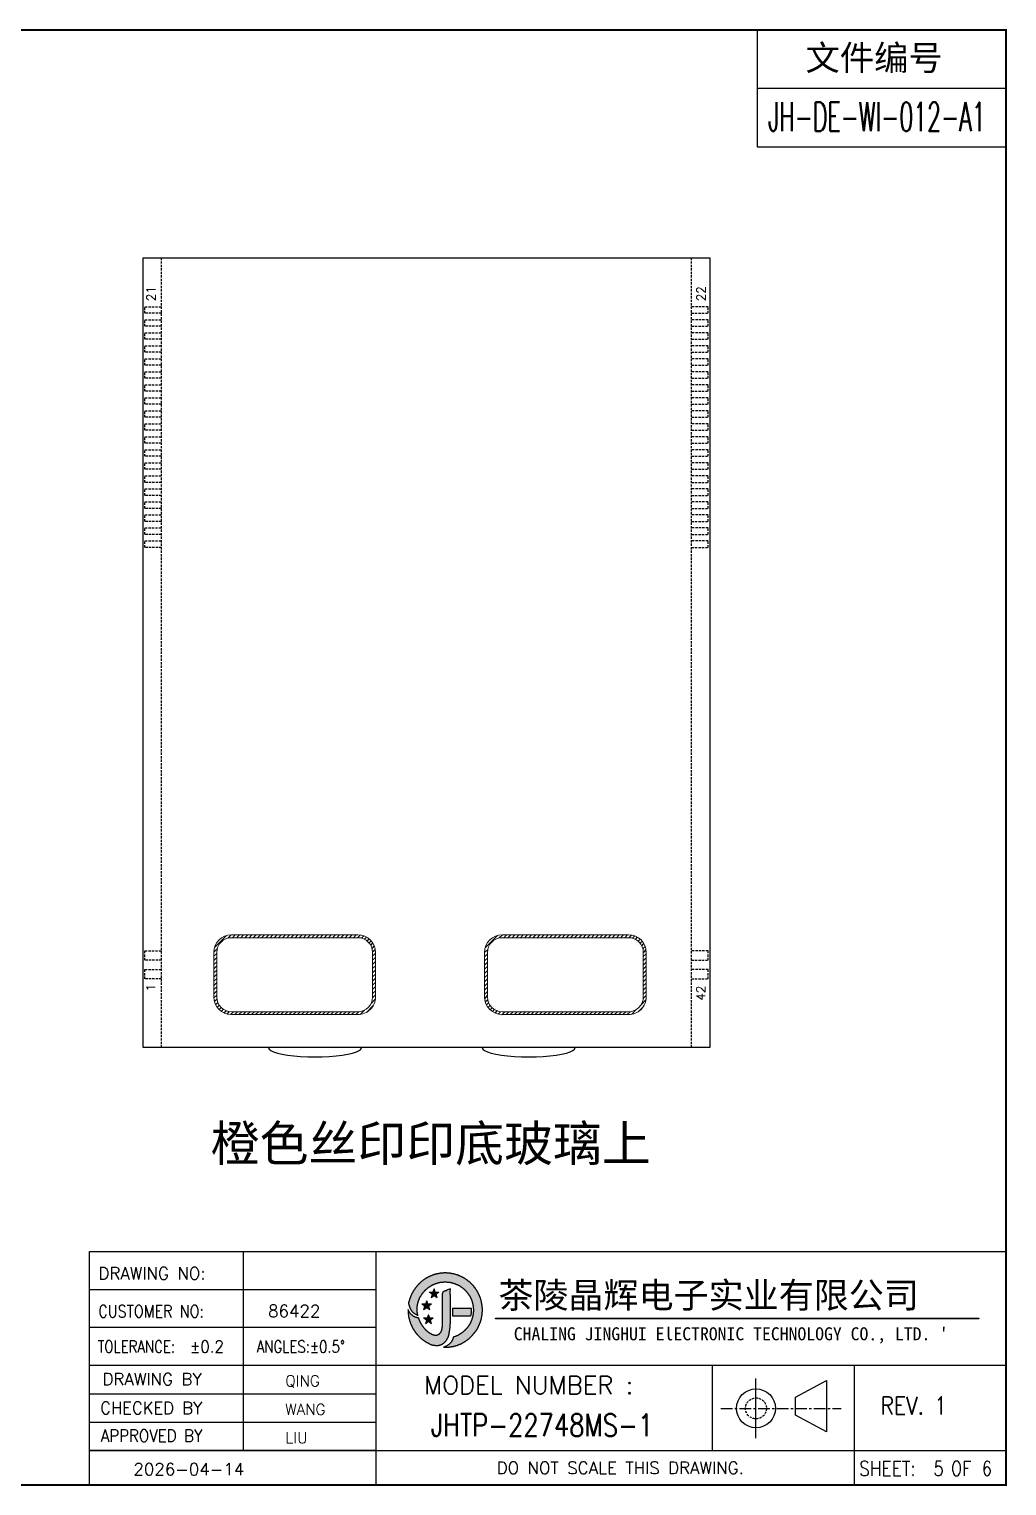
# Model space of a CAD drawing. Header units: millimetres. Extents: x 426 to 1899, y -1707 to -647.
# Drawn here: x 1539 to 1644.2, y -924.1 to -767.3 of the extents above; entities that cross this region are included whole.
import ezdxf
from ezdxf.enums import TextEntityAlignment as Align

# ---------------------------------------------------------------- set-up
doc = ezdxf.new("R2010")
doc.units = ezdxf.units.MM
doc.linetypes.add('CENTER', pattern=[2, 1.25, -0.25, 0.25, -0.25])
doc.linetypes.add('HIDDEN', pattern=[0.375, 0.25, -0.125])
for name, color, linetype in [('C', 1, 'Continuous'), ('SEG', 42, 'Continuous'), ('SPEC', 2, 'Continuous'), ('SY', 5, 'Continuous'), ('触摸键', 6, 'Continuous')]:
    doc.layers.add(name, color=color, linetype=linetype)
doc.styles.add('1', font='simhei_0.ttf', dxfattribs={"height": 3})
doc.styles.add('4534', font='simhei_0.ttf')
doc.styles.add('ROMANS', font='ROMANS.shx', dxfattribs={"bigfont": 'AllInOneBig.shx'})
doc.styles.add('样式 1', font='simhei_0.ttf')

# ---------------------------------------------------------------- blocks, each defined once
blk = doc.blocks.new('3')
h = blk.add_hatch(color=150)
h.set_gradient(color1=(59, 131, 247), color2=(30, 113, 246), rotation=15, tint=0.18, name='INVCYLINDER')
edge = h.paths.add_edge_path()
edge.add_spline(control_points=[(5.76, 2.63), (5.82, 2.67), (6.5, 3.36), (6.69, 3.77), (6.96, 4.3), (7.1, 4.88), (7.1, 5.47), (7.1, 5.57), (7.1, 5.68), (7.09, 5.79), (7.01, 6.7), (6.59, 7.55), (5.91, 8.18), (5.23, 8.81), (4.34, 9.16), (3.41, 9.16), (1.74, 9.16), (0.33, 8.04), (-0.13, 6.52), (-0.13, 6.52), (-0.23, 6.19), (-0.23, 6.19), (-0.21, 6.08), (-0.19, 5.79), (0.1, 5.36), (0.24, 5.16), (0.52, 5.04), (0.72, 4.95), (0.62, 5.17), (0.61, 5.49), (0.62, 5.63), (0.7, 7.11), (1.93, 8.27), (3.41, 8.27), (4.03, 8.27), (4.62, 8.07), (5.11, 7.7), (5.42, 7.46), (5.69, 7.14), (5.88, 6.8), (6.07, 6.44), (6.18, 6.03), (6.21, 5.62), (6.21, 5.57), (6.21, 5.52), (6.21, 5.47), (6.21, 5.28), (6.19, 5.1), (6.16, 4.91), (6.16, 4.91), (6.15, 4.91), (6.15, 4.91), (5.97, 4), (5.35, 3.24), (4.49, 2.88), (4.39, 2.85), (4.31, 2.81), (4.22, 2.79), (4.18, 2.61), (4.01, 2), (3.24, 1.78), (3.3, 1.78), (3.36, 1.78), (3.41, 1.78), (4.27, 1.78), (5.1, 2.08), (5.76, 2.63)], knot_values=[0, 0, 0, 0, 1, 1, 1, 2, 2, 2, 3, 3, 3, 4, 4, 4, 5, 5, 5, 6, 6, 6, 7, 7, 7, 8, 8, 8, 9, 9, 9, 10, 10, 10, 11, 11, 11, 12, 12, 12, 13, 13, 13, 14, 14, 14, 15, 15, 15, 16, 16, 16, 17, 17, 17, 18, 18, 18, 19, 19, 19, 20, 20, 20, 21, 21, 21, 22, 22, 22, 22], degree=3, periodic=0)
h = blk.add_hatch(color=150)
h.set_gradient(color1=(44, 122, 246), color2=(30, 113, 246), rotation=15, tint=0.18, name='INVCYLINDER')
edge = h.paths.add_edge_path()
edge.add_spline(control_points=[(3.65, 2.68), (3.65, 2.68), (3.65, 2.68), (3.65, 2.68), (3.65, 2.68), (3.66, 2.69), (3.66, 2.69), (3.7, 2.79), (3.73, 2.87), (3.75, 2.92), (3.75, 2.93), (3.76, 2.95), (3.76, 2.96), (3.76, 2.96), (3.76, 2.97), (3.76, 2.97), (3.8, 3.08), (3.82, 3.22), (3.85, 3.39), (3.85, 3.39), (3.85, 3.4), (3.85, 3.4), (3.88, 3.6), (3.9, 3.82), (3.91, 4.08), (3.91, 4.08), (3.91, 4.11), (3.91, 4.11), (3.93, 4.37), (3.94, 4.64), (3.94, 4.91), (3.94, 5.15), (3.94, 5.39), (3.94, 5.62), (3.94, 6), (3.93, 6.37), (3.92, 6.66), (3.92, 6.94), (3.91, 7.16), (3.91, 7.28), (3.91, 7.28), (3.92, 7.59), (3.92, 7.59), (3.92, 7.59), (3.64, 7.47), (3.64, 7.47), (3.6, 7.45), (3.56, 7.43), (3.53, 7.41), (3.5, 7.4), (3.45, 7.38), (3.44, 7.38), (3.32, 7.37), (3.11, 7.3), (3.11, 7), (3.11, 7), (3.11, 6.72), (3.11, 6.72), (3.11, 6.3), (3.11, 5.48), (3.11, 4.82), (3.11, 4.36), (3.11, 4.04), (3.1, 3.9), (3.1, 3.86), (3.1, 3.84), (3.1, 3.83), (3.07, 3.58), (3.02, 3.32), (2.85, 3.13), (2.74, 3.01), (2.61, 2.96), (2.46, 2.96), (2.32, 2.96), (2.17, 3.01), (2.01, 3.1), (1.5, 3.4), (1.12, 3.84), (0.85, 4.47), (0.82, 4.55), (0.79, 4.62), (0.76, 4.7), (0.25, 4.7), (-0.1, 5.2), (-0.1, 5.2), (-0.19, 5.32), (-0.24, 5.44), (-0.28, 5.54), (-0.28, 5.52), (-0.28, 5.49), (-0.28, 5.47), (-0.28, 3.93), (0.69, 2.54), (2.13, 2.01), (2.13, 2.01), (2.46, 1.95), (2.7, 1.97), (3.23, 2.02), (3.51, 2.4), (3.65, 2.68)], knot_values=[0, 0, 0, 0, 1, 1, 1, 2, 2, 2, 3, 3, 3, 4, 4, 4, 5, 5, 5, 6, 6, 6, 7, 7, 7, 8, 8, 8, 9, 9, 9, 10, 10, 10, 11, 11, 11, 12, 12, 12, 13, 13, 13, 14, 14, 14, 15, 15, 15, 16, 16, 16, 17, 17, 17, 18, 18, 18, 19, 19, 19, 20, 20, 20, 21, 21, 21, 22, 22, 22, 23, 23, 23, 24, 24, 24, 25, 25, 25, 26, 26, 26, 27, 27, 27, 28, 28, 28, 29, 29, 29, 30, 30, 30, 31, 31, 31, 32, 32, 32, 33, 33, 33, 33], degree=3, periodic=0)
h = blk.add_hatch(color=150)
h.set_gradient(color1=(40, 119, 246), color2=(10, 96, 235), centered=1, tint=0.79, name='SPHERICAL')
edge = h.paths.add_edge_path()
edge.add_spline(control_points=[(6.02, 5.62), (6.02, 5.62), (4.13, 5.62), (4.13, 5.62), (4.13, 5.39), (4.13, 5.15), (4.13, 4.91), (4.13, 4.91), (5.97, 4.91), (5.97, 4.91), (6, 5.1), (6.02, 5.28), (6.02, 5.47), (6.02, 5.52), (6.02, 5.57), (6.02, 5.62)], knot_values=[0, 0, 0, 0, 1, 1, 1, 2, 2, 2, 3, 3, 3, 4, 4, 4, 5, 5, 5, 5], degree=3, periodic=0)
h = blk.add_hatch(color=150)
h.set_gradient(color1=(59, 131, 247), color2=(30, 113, 246), rotation=15, tint=0.18, name='INVCYLINDER')
h.paths.add_polyline_path([(8.41, 4.61), (8.41, 4.68), (56.42, 4.68), (56.42, 4.61)])
at = {"layer": 'SEG', "true_color": 0xe50011}
h = blk.add_hatch(color=12, dxfattribs=at)
h.dxf.hatch_style = 2
h.paths.add_polyline_path([(2.3, 7.61), (2.43, 7.27), (2.79, 7.26), (2.5, 7.04), (2.6, 6.69), (2.3, 6.89), (2, 6.69), (2.1, 7.04), (1.82, 7.26), (2.18, 7.27)])
h = blk.add_hatch(color=12, dxfattribs=at)
h.dxf.hatch_style = 2
h.paths.add_polyline_path([(1.74, 5.05), (1.87, 4.71), (2.23, 4.69), (1.94, 4.47), (2.04, 4.12), (1.74, 4.33), (1.44, 4.12), (1.54, 4.47), (1.26, 4.69), (1.62, 4.71)])
at = {"layer": '触摸键', "true_color": 0xe50011}
h = blk.add_hatch(color=12, dxfattribs=at)
h.dxf.hatch_style = 2
h.paths.add_polyline_path([(1.57, 6.43), (1.7, 6.09), (2.06, 6.08), (1.78, 5.86), (1.88, 5.51), (1.57, 5.71), (1.27, 5.51), (1.37, 5.86), (1.09, 6.08), (1.45, 6.09)])
at = {"color": 152, "true_color": 0x0852c9}
for points in [[(5.76, 2.63), (5.79, 2.65), (5.81, 2.68), (5.84, 2.7), (5.86, 2.73), (5.89, 2.75), (5.91, 2.78), (5.94, 2.8), (5.96, 2.83), (5.99, 2.85), (6.01, 2.88), (6.04, 2.91), (6.06, 2.93), (6.08, 2.96), (6.11, 2.98), (6.13, 3.01), (6.15, 3.04), (6.18, 3.06), (6.2, 3.09), (6.22, 3.12), (6.25, 3.14), (6.27, 3.17), (6.29, 3.2), (6.32, 3.22), (6.34, 3.25), (6.36, 3.28), (6.38, 3.31), (6.4, 3.33), (6.43, 3.36), (6.45, 3.39), (6.47, 3.42), (6.49, 3.45), (6.51, 3.48), (6.53, 3.5), (6.55, 3.53), (6.57, 3.56), (6.59, 3.59), (6.61, 3.62), (6.63, 3.65), (6.64, 3.68), (6.66, 3.72), (6.67, 3.75), (6.69, 3.77), (6.7, 3.81), (6.72, 3.84), (6.73, 3.87), (6.75, 3.9), (6.76, 3.93), (6.78, 3.97), (6.79, 4), (6.81, 4.03), (6.82, 4.06), (6.83, 4.1), (6.85, 4.13), (6.86, 4.16), (6.87, 4.19), (6.88, 4.23), (6.9, 4.26), (6.91, 4.29), (6.92, 4.33), (6.93, 4.36), (6.94, 4.4), (6.95, 4.43), (6.96, 4.46), (6.97, 4.5), (6.98, 4.53), (6.99, 4.57), (7, 4.6), (7, 4.63), (7.01, 4.67), (7.02, 4.7), (7.03, 4.74), (7.03, 4.77), (7.04, 4.81), (7.05, 4.84), (7.05, 4.88), (7.06, 4.91), (7.06, 4.95), (7.07, 4.98), (7.07, 5.02), (7.08, 5.05), (7.08, 5.09), (7.08, 5.12), (7.09, 5.16), (7.09, 5.19), (7.09, 5.23), (7.09, 5.26), (7.1, 5.3), (7.1, 5.33), (7.1, 5.37), (7.1, 5.4), (7.1, 5.44), (7.1, 5.47), (7.1, 5.5), (7.1, 5.54), (7.1, 5.58), (7.1, 5.61), (7.1, 5.65), (7.09, 5.68), (7.09, 5.72), (7.09, 5.75), (7.09, 5.79), (7.09, 5.79), (7.08, 5.82), (7.08, 5.86), (7.08, 5.89), (7.07, 5.93), (7.07, 5.96), (7.06, 6), (7.06, 6.03), (7.05, 6.07), (7.05, 6.1), (7.04, 6.14), (7.03, 6.17), (7.03, 6.21), (7.02, 6.24), (7.01, 6.27), (7, 6.31), (7, 6.34), (6.99, 6.38), (6.98, 6.41), (6.97, 6.45), (6.96, 6.48), (6.95, 6.51), (6.94, 6.55), (6.93, 6.58), (6.92, 6.62), (6.91, 6.65), (6.9, 6.68), (6.88, 6.72), (6.87, 6.75), (6.86, 6.78), (6.85, 6.81), (6.83, 6.85), (6.82, 6.88), (6.81, 6.91), (6.79, 6.95), (6.78, 6.98), (6.76, 7.01), (6.75, 7.04), (6.73, 7.07), (6.72, 7.11), (6.7, 7.14), (6.69, 7.17), (6.67, 7.2), (6.65, 7.23), (6.64, 7.26), (6.62, 7.29), (6.6, 7.32), (6.58, 7.35), (6.57, 7.38), (6.55, 7.41), (6.53, 7.44), (6.51, 7.47), (6.49, 7.5), (6.47, 7.53), (6.45, 7.56), (6.43, 7.59), (6.41, 7.62), (6.39, 7.65), (6.37, 7.68), (6.35, 7.7), (6.32, 7.73), (6.3, 7.76), (6.28, 7.79), (6.26, 7.81), (6.24, 7.84), (6.21, 7.87), (6.19, 7.9), (6.17, 7.92), (6.14, 7.95), (6.12, 7.97), (6.1, 8), (6.07, 8.03), (6.05, 8.05), (6.02, 8.08), (6, 8.1), (5.97, 8.13), (5.95, 8.15), (5.92, 8.17), (5.91, 8.18), (5.89, 8.2), (5.86, 8.23), (5.83, 8.25), (5.81, 8.27), (5.78, 8.3), (5.75, 8.32), (5.73, 8.34), (5.7, 8.36), (5.67, 8.39), (5.64, 8.41), (5.61, 8.43), (5.59, 8.45), (5.56, 8.47), (5.53, 8.49), (5.5, 8.51), (5.47, 8.53), (5.44, 8.55), (5.41, 8.57), (5.38, 8.59), (5.35, 8.61), (5.32, 8.63), (5.29, 8.64), (5.26, 8.66), (5.23, 8.68), (5.2, 8.7), (5.17, 8.71), (5.14, 8.73), (5.11, 8.75), (5.07, 8.76), (5.04, 8.78), (5.01, 8.79), (4.98, 8.81), (4.95, 8.82), (4.91, 8.84), (4.88, 8.85), (4.85, 8.87), (4.82, 8.88), (4.78, 8.89), (4.75, 8.91), (4.72, 8.92), (4.69, 8.93), (4.65, 8.94), (4.62, 8.96), (4.59, 8.97), (4.55, 8.98), (4.52, 8.99), (4.48, 9), (4.45, 9.01), (4.42, 9.02), (4.38, 9.03), (4.35, 9.04), (4.31, 9.05), (4.28, 9.06), (4.25, 9.06), (4.21, 9.07), (4.18, 9.08), (4.14, 9.09), (4.11, 9.09), (4.07, 9.1), (4.04, 9.1), (4, 9.11), (3.97, 9.12), (3.93, 9.12), (3.9, 9.13), (3.86, 9.13), (3.83, 9.13), (3.79, 9.14), (3.76, 9.14), (3.72, 9.15), (3.69, 9.15), (3.65, 9.15), (3.62, 9.15), (3.58, 9.15), (3.55, 9.16), (3.51, 9.16), (3.48, 9.16), (3.44, 9.16), (3.41, 9.16), (3.38, 9.16), (3.34, 9.16), (3.3, 9.16), (3.27, 9.16), (3.23, 9.15), (3.2, 9.15), (3.16, 9.15), (3.13, 9.15), (3.09, 9.14), (3.06, 9.14), (3.02, 9.14), (2.99, 9.13), (2.95, 9.13), (2.92, 9.13), (2.88, 9.12), (2.85, 9.12), (2.81, 9.11), (2.78, 9.1), (2.74, 9.1), (2.71, 9.09), (2.67, 9.08), (2.64, 9.08), (2.61, 9.07), (2.57, 9.06), (2.54, 9.05), (2.5, 9.05), (2.47, 9.04), (2.43, 9.03), (2.4, 9.02), (2.37, 9.01), (2.33, 9), (2.3, 8.99), (2.26, 8.98), (2.23, 8.96), (2.2, 8.95), (2.16, 8.94), (2.13, 8.93), (2.1, 8.92), (2.07, 8.9), (2.03, 8.89), (2, 8.88), (1.97, 8.86), (1.94, 8.85), (1.9, 8.84), (1.87, 8.82), (1.84, 8.81), (1.81, 8.79), (1.78, 8.78), (1.74, 8.76), (1.71, 8.74), (1.68, 8.73), (1.65, 8.71), (1.62, 8.69), (1.59, 8.68), (1.56, 8.66), (1.53, 8.64), (1.5, 8.62), (1.47, 8.6), (1.44, 8.58), (1.41, 8.57), (1.38, 8.55), (1.35, 8.53), (1.32, 8.51), (1.29, 8.49), (1.26, 8.47), (1.23, 8.45), (1.2, 8.42), (1.18, 8.4), (1.15, 8.38), (1.12, 8.36), (1.09, 8.34), (1.07, 8.31), (1.04, 8.29), (1.01, 8.27), (0.99, 8.25), (0.96, 8.22), (0.93, 8.2), (0.91, 8.18), (0.88, 8.15), (0.86, 8.13), (0.83, 8.1), (0.8, 8.08), (0.78, 8.05), (0.76, 8.03), (0.73, 8), (0.71, 7.98), (0.68, 7.95), (0.66, 7.92), (0.64, 7.9), (0.61, 7.87), (0.59, 7.84), (0.57, 7.82), (0.55, 7.79), (0.52, 7.76), (0.5, 7.73), (0.48, 7.71), (0.46, 7.68), (0.44, 7.65), (0.42, 7.62), (0.4, 7.59), (0.38, 7.56), (0.36, 7.53), (0.34, 7.5), (0.32, 7.48), (0.3, 7.45), (0.28, 7.42), (0.26, 7.39), (0.24, 7.36), (0.22, 7.32), (0.21, 7.29), (0.19, 7.26), (0.17, 7.23), (0.16, 7.2), (0.14, 7.17), (0.12, 7.14), (0.11, 7.11), (0.09, 7.08), (0.08, 7.04), (0.06, 7.01), (0.05, 6.98), (0.03, 6.95), (0.02, 6.92), (0, 6.88), (-0.01, 6.85), (-0.02, 6.82), (-0.04, 6.78), (-0.05, 6.75), (-0.06, 6.72), (-0.07, 6.68), (-0.08, 6.65), (-0.09, 6.62), (-0.11, 6.58), (-0.12, 6.55), (-0.13, 6.52), (-0.13, 6.52), (-0.14, 6.48), (-0.15, 6.45), (-0.16, 6.42), (-0.17, 6.38), (-0.18, 6.35), (-0.19, 6.31), (-0.2, 6.28), (-0.21, 6.25), (-0.22, 6.21), (-0.23, 6.19), (-0.23, 6.16), (-0.22, 6.12), (-0.22, 6.09), (-0.21, 6.06), (-0.2, 6.02), (-0.19, 5.99), (-0.19, 5.95), (-0.18, 5.92), (-0.17, 5.88), (-0.15, 5.85), (-0.14, 5.82), (-0.13, 5.78), (-0.12, 5.75), (-0.1, 5.72), (-0.09, 5.69), (-0.07, 5.66), (-0.06, 5.62), (-0.04, 5.59), (-0.02, 5.56), (-0.01, 5.53), (0.01, 5.5), (0.03, 5.47), (0.05, 5.44), (0.07, 5.41), (0.09, 5.38), (0.1, 5.36), (0.12, 5.33), (0.15, 5.3), (0.17, 5.28), (0.2, 5.25), (0.22, 5.23), (0.25, 5.21), (0.28, 5.19), (0.31, 5.17), (0.33, 5.15), (0.36, 5.13), (0.4, 5.11), (0.43, 5.09), (0.46, 5.07), (0.49, 5.06), (0.52, 5.04), (0.55, 5.03), (0.58, 5.01), (0.62, 5), (0.65, 4.98), (0.68, 4.97), (0.71, 4.95), (0.72, 4.95), (0.7, 4.99), (0.69, 5.02), (0.68, 5.05), (0.67, 5.09), (0.66, 5.12), (0.65, 5.16), (0.65, 5.19), (0.64, 5.22), (0.63, 5.26), (0.63, 5.29), (0.63, 5.33), (0.62, 5.37), (0.62, 5.4), (0.62, 5.44), (0.62, 5.47), (0.62, 5.51), (0.62, 5.54), (0.62, 5.58), (0.62, 5.61), (0.62, 5.63), (0.62, 5.67), (0.62, 5.7), (0.62, 5.74), (0.63, 5.77), (0.63, 5.81), (0.64, 5.84), (0.64, 5.88), (0.65, 5.91), (0.65, 5.95), (0.66, 5.98), (0.67, 6.02), (0.67, 6.05), (0.68, 6.09), (0.69, 6.12), (0.7, 6.16), (0.7, 6.19), (0.71, 6.22), (0.72, 6.26), (0.73, 6.29), (0.74, 6.33), (0.76, 6.36), (0.77, 6.39), (0.78, 6.43), (0.79, 6.46), (0.8, 6.49), (0.82, 6.52), (0.83, 6.56), (0.84, 6.59), (0.86, 6.62), (0.87, 6.65), (0.89, 6.69), (0.9, 6.72), (0.92, 6.75), (0.94, 6.78), (0.95, 6.81), (0.97, 6.84), (0.99, 6.87), (1.01, 6.9), (1.02, 6.93), (1.04, 6.96), (1.06, 6.99), (1.08, 7.02), (1.1, 7.05), (1.12, 7.08), (1.14, 7.11), (1.16, 7.14), (1.18, 7.17), (1.21, 7.19), (1.23, 7.22), (1.25, 7.25), (1.27, 7.28), (1.3, 7.3), (1.32, 7.33), (1.34, 7.36), (1.37, 7.38), (1.39, 7.41), (1.42, 7.43), (1.44, 7.46), (1.47, 7.48), (1.49, 7.51), (1.52, 7.53), (1.54, 7.55), (1.57, 7.58), (1.6, 7.6), (1.62, 7.62), (1.65, 7.65), (1.68, 7.67), (1.71, 7.69), (1.73, 7.71), (1.76, 7.73), (1.79, 7.75), (1.82, 7.77), (1.85, 7.79), (1.88, 7.81), (1.91, 7.83), (1.94, 7.85), (1.97, 7.87), (2, 7.89), (2.03, 7.9), (2.06, 7.92), (2.09, 7.94), (2.12, 7.95), (2.15, 7.97), (2.19, 7.99), (2.22, 8), (2.25, 8.02), (2.28, 8.03), (2.31, 8.05), (2.35, 8.06), (2.38, 8.07), (2.41, 8.09), (2.45, 8.1), (2.48, 8.11), (2.51, 8.12), (2.55, 8.13), (2.58, 8.14), (2.61, 8.15), (2.65, 8.16), (2.68, 8.17), (2.71, 8.18), (2.75, 8.19), (2.78, 8.2), (2.82, 8.21), (2.85, 8.21), (2.89, 8.22), (2.92, 8.23), (2.96, 8.23), (2.99, 8.24), (3.03, 8.24), (3.06, 8.25), (3.1, 8.25), (3.13, 8.25), (3.17, 8.26), (3.2, 8.26), (3.24, 8.26), (3.27, 8.27), (3.31, 8.27), (3.34, 8.27), (3.38, 8.27), (3.41, 8.27), (3.45, 8.27), (3.48, 8.27), (3.52, 8.27), (3.55, 8.27), (3.59, 8.26), (3.62, 8.26), (3.66, 8.26), (3.69, 8.25), (3.73, 8.25), (3.76, 8.25), (3.8, 8.24), (3.83, 8.24), (3.87, 8.23), (3.9, 8.23), (3.94, 8.22), (3.97, 8.21), (4.01, 8.21), (4.04, 8.2), (4.08, 8.19), (4.11, 8.18), (4.14, 8.17), (4.18, 8.16), (4.21, 8.15), (4.25, 8.14), (4.28, 8.13), (4.31, 8.12), (4.35, 8.11), (4.38, 8.1), (4.41, 8.08), (4.45, 8.07), (4.48, 8.06), (4.51, 8.05), (4.54, 8.03), (4.58, 8.02), (4.61, 8), (4.64, 7.99), (4.67, 7.97), (4.7, 7.95), (4.73, 7.94), (4.76, 7.92), (4.79, 7.9), (4.83, 7.89), (4.86, 7.87), (4.89, 7.85), (4.92, 7.83), (4.95, 7.81), (4.97, 7.79), (5, 7.77), (5.03, 7.75), (5.06, 7.73), (5.09, 7.71), (5.11, 7.7), (5.14, 7.67), (5.16, 7.65), (5.19, 7.63), (5.22, 7.61), (5.25, 7.58), (5.27, 7.56), (5.3, 7.54), (5.32, 7.51), (5.35, 7.49), (5.37, 7.46), (5.4, 7.44), (5.42, 7.41), (5.45, 7.39), (5.47, 7.36), (5.5, 7.34), (5.52, 7.31), (5.54, 7.28), (5.57, 7.26), (5.59, 7.23), (5.61, 7.2), (5.63, 7.17), (5.65, 7.15), (5.67, 7.12), (5.69, 7.09), (5.72, 7.06), (5.73, 7.03), (5.75, 7), (5.77, 6.97), (5.79, 6.94), (5.81, 6.91), (5.83, 6.88), (5.85, 6.85), (5.86, 6.82), (5.88, 6.8), (5.89, 6.77), (5.91, 6.74), (5.92, 6.7), (5.94, 6.67), (5.95, 6.64), (5.97, 6.61), (5.98, 6.58), (6, 6.54), (6.01, 6.51), (6.02, 6.48), (6.04, 6.44), (6.05, 6.41), (6.06, 6.38), (6.07, 6.34), (6.08, 6.31), (6.09, 6.28), (6.1, 6.24), (6.11, 6.21), (6.12, 6.17), (6.13, 6.14), (6.14, 6.11), (6.14, 6.07), (6.15, 6.04), (6.16, 6), (6.17, 5.97), (6.17, 5.93), (6.18, 5.9), (6.18, 5.86), (6.19, 5.83), (6.19, 5.79), (6.2, 5.76), (6.2, 5.72), (6.2, 5.69), (6.2, 5.65), (6.21, 5.62), (6.21, 5.58), (6.21, 5.55), (6.21, 5.51), (6.21, 5.48), (6.21, 5.47), (6.21, 5.43), (6.21, 5.4), (6.21, 5.36), (6.21, 5.33), (6.21, 5.29), (6.2, 5.26), (6.2, 5.22), (6.2, 5.19), (6.19, 5.15), (6.19, 5.12), (6.18, 5.08), (6.18, 5.05), (6.17, 5.01), (6.17, 4.98), (6.16, 4.94), (6.16, 4.91), (6.15, 4.91), (6.15, 4.87), (6.14, 4.84), (6.13, 4.8), (6.12, 4.77), (6.11, 4.73), (6.1, 4.7), (6.09, 4.67), (6.08, 4.63), (6.07, 4.6), (6.06, 4.57), (6.05, 4.53), (6.04, 4.5), (6.03, 4.47), (6.01, 4.43), (6, 4.4), (5.99, 4.37), (5.97, 4.34), (5.96, 4.3), (5.94, 4.27), (5.93, 4.24), (5.91, 4.21), (5.9, 4.18), (5.88, 4.15), (5.86, 4.11), (5.85, 4.08), (5.83, 4.05), (5.81, 4.02), (5.79, 3.99), (5.77, 3.96), (5.75, 3.93), (5.73, 3.9), (5.71, 3.87), (5.69, 3.85), (5.67, 3.82), (5.65, 3.79), (5.63, 3.76), (5.61, 3.73), (5.59, 3.71), (5.56, 3.68), (5.54, 3.65), (5.52, 3.62), (5.49, 3.6), (5.47, 3.57), (5.45, 3.55), (5.42, 3.52), (5.4, 3.5), (5.37, 3.47), (5.35, 3.45), (5.32, 3.42), (5.3, 3.4), (5.27, 3.37), (5.24, 3.35), (5.22, 3.33), (5.19, 3.31), (5.16, 3.28), (5.13, 3.26), (5.11, 3.24), (5.08, 3.22), (5.05, 3.2), (5.02, 3.18), (4.99, 3.16), (4.96, 3.14), (4.93, 3.12), (4.9, 3.1), (4.87, 3.08), (4.84, 3.06), (4.81, 3.04), (4.78, 3.03), (4.75, 3.01), (4.72, 2.99), (4.69, 2.98), (4.66, 2.96), (4.62, 2.95), (4.59, 2.93), (4.56, 2.92), (4.53, 2.9), (4.5, 2.89), (4.49, 2.88), (4.45, 2.87), (4.42, 2.86), (4.39, 2.84), (4.35, 2.83), (4.32, 2.82), (4.29, 2.81), (4.25, 2.8), (4.22, 2.79), (4.22, 2.79), (4.21, 2.75), (4.2, 2.72), (4.19, 2.68), (4.18, 2.65), (4.17, 2.62), (4.16, 2.58), (4.14, 2.55), (4.13, 2.52), (4.12, 2.49), (4.1, 2.46), (4.08, 2.42), (4.07, 2.39), (4.05, 2.36), (4.03, 2.33), (4.01, 2.31), (3.99, 2.28), (3.97, 2.25), (3.94, 2.22), (3.92, 2.19), (3.9, 2.17), (3.87, 2.14), (3.85, 2.12), (3.82, 2.09), (3.79, 2.07), (3.77, 2.05), (3.74, 2.03), (3.71, 2.01), (3.68, 1.99), (3.65, 1.97), (3.62, 1.95), (3.59, 1.93), (3.56, 1.91), (3.53, 1.9), (3.5, 1.88), (3.47, 1.87), (3.43, 1.85), (3.4, 1.84), (3.37, 1.82), (3.34, 1.81), (3.3, 1.8), (3.27, 1.79), (3.24, 1.78), (3.28, 1.78), (3.32, 1.78), (3.35, 1.78), (3.39, 1.78), (3.41, 1.78), (3.45, 1.78), (3.48, 1.78), (3.52, 1.78), (3.55, 1.78), (3.59, 1.78), (3.62, 1.79), (3.66, 1.79), (3.69, 1.79), (3.73, 1.79), (3.76, 1.8), (3.8, 1.8), (3.83, 1.8), (3.87, 1.81), (3.9, 1.81), (3.94, 1.82), (3.97, 1.82), (4.01, 1.83), (4.04, 1.84), (4.08, 1.84), (4.11, 1.85), (4.15, 1.85), (4.18, 1.86), (4.22, 1.87), (4.25, 1.88), (4.28, 1.89), (4.32, 1.89), (4.35, 1.9), (4.39, 1.91), (4.42, 1.92), (4.46, 1.93), (4.49, 1.94), (4.52, 1.95), (4.56, 1.96), (4.59, 1.97), (4.62, 1.99), (4.66, 2), (4.69, 2.01), (4.72, 2.02), (4.76, 2.04), (4.79, 2.05), (4.82, 2.06), (4.85, 2.08), (4.89, 2.09), (4.92, 2.1), (4.95, 2.12), (4.98, 2.13), (5.01, 2.15), (5.05, 2.16), (5.08, 2.18), (5.11, 2.2), (5.14, 2.21), (5.17, 2.23), (5.2, 2.25), (5.23, 2.26), (5.26, 2.28), (5.29, 2.3), (5.32, 2.32), (5.35, 2.34), (5.38, 2.35), (5.41, 2.37), (5.44, 2.39), (5.47, 2.41), (5.5, 2.43), (5.53, 2.45), (5.56, 2.47), (5.59, 2.49), (5.62, 2.51), (5.65, 2.54), (5.67, 2.56), (5.7, 2.58), (5.73, 2.6), (5.76, 2.62)], [(3.65, 2.68), (3.65, 2.68), (3.66, 2.69), (3.67, 2.72), (3.69, 2.75), (3.7, 2.79), (3.71, 2.82), (3.73, 2.85), (3.74, 2.88), (3.75, 2.92), (3.75, 2.92), (3.76, 2.95), (3.76, 2.96), (3.76, 2.97), (3.77, 3), (3.78, 3.04), (3.79, 3.07), (3.8, 3.1), (3.8, 3.14), (3.81, 3.17), (3.82, 3.21), (3.82, 3.24), (3.83, 3.28), (3.84, 3.31), (3.84, 3.35), (3.85, 3.38), (3.85, 3.39), (3.85, 3.4), (3.85, 3.44), (3.86, 3.47), (3.86, 3.51), (3.87, 3.54), (3.87, 3.58), (3.87, 3.61), (3.88, 3.65), (3.88, 3.69), (3.89, 3.72), (3.89, 3.76), (3.89, 3.79), (3.89, 3.83), (3.9, 3.86), (3.9, 3.9), (3.9, 3.93), (3.9, 3.97), (3.91, 4), (3.91, 4.04), (3.91, 4.07), (3.91, 4.08), (3.91, 4.11), (3.92, 4.15), (3.92, 4.18), (3.92, 4.22), (3.92, 4.25), (3.92, 4.29), (3.92, 4.32), (3.93, 4.36), (3.93, 4.39), (3.93, 4.43), (3.93, 4.46), (3.93, 4.5), (3.93, 4.53), (3.93, 4.57), (3.93, 4.61), (3.93, 4.64), (3.94, 4.68), (3.94, 4.71), (3.94, 4.75), (3.94, 4.78), (3.94, 4.82), (3.94, 4.85), (3.94, 4.89), (3.94, 4.91), (3.94, 4.95), (3.94, 4.99), (3.94, 5.02), (3.94, 5.06), (3.94, 5.09), (3.94, 5.13), (3.94, 5.16), (3.94, 5.2), (3.94, 5.23), (3.94, 5.27), (3.94, 5.3), (3.94, 5.34), (3.94, 5.37), (3.94, 5.41), (3.94, 5.44), (3.94, 5.48), (3.94, 5.52), (3.94, 5.55), (3.94, 5.59), (3.94, 5.62), (3.94, 5.65), (3.94, 5.69), (3.94, 5.72), (3.94, 5.76), (3.94, 5.79), (3.94, 5.83), (3.94, 5.86), (3.94, 5.9), (3.94, 5.94), (3.94, 5.97), (3.94, 6.01), (3.94, 6.04), (3.93, 6.08), (3.93, 6.11), (3.93, 6.15), (3.93, 6.18), (3.93, 6.22), (3.93, 6.25), (3.93, 6.29), (3.93, 6.32), (3.93, 6.36), (3.93, 6.39), (3.93, 6.43), (3.93, 6.46), (3.93, 6.5), (3.93, 6.54), (3.92, 6.57), (3.92, 6.61), (3.92, 6.64), (3.92, 6.66), (3.92, 6.7), (3.92, 6.74), (3.92, 6.77), (3.92, 6.81), (3.92, 6.84), (3.92, 6.88), (3.92, 6.91), (3.92, 6.95), (3.92, 6.98), (3.91, 7.02), (3.91, 7.05), (3.91, 7.09), (3.91, 7.12), (3.91, 7.16), (3.91, 7.19), (3.91, 7.23), (3.91, 7.26), (3.91, 7.28), (3.92, 7.59), (3.64, 7.47), (3.61, 7.45), (3.58, 7.44), (3.54, 7.42), (3.53, 7.41), (3.49, 7.4), (3.46, 7.38), (3.44, 7.38), (3.4, 7.37), (3.37, 7.36), (3.33, 7.35), (3.3, 7.34), (3.27, 7.33), (3.24, 7.31), (3.21, 7.28), (3.19, 7.26), (3.17, 7.23), (3.15, 7.2), (3.14, 7.17), (3.13, 7.13), (3.12, 7.1), (3.11, 7.06), (3.11, 7.03), (3.11, 7), (3.11, 6.72), (3.11, 6.69), (3.11, 6.65), (3.11, 6.62), (3.11, 6.58), (3.11, 6.55), (3.11, 6.51), (3.11, 6.48), (3.11, 6.44), (3.11, 6.4), (3.11, 6.37), (3.11, 6.33), (3.11, 6.3), (3.11, 6.26), (3.11, 6.23), (3.11, 6.19), (3.11, 6.16), (3.11, 6.12), (3.11, 6.09), (3.11, 6.05), (3.11, 6.02), (3.11, 5.98), (3.11, 5.95), (3.11, 5.91), (3.11, 5.88), (3.11, 5.84), (3.11, 5.8), (3.11, 5.77), (3.11, 5.73), (3.11, 5.7), (3.11, 5.66), (3.11, 5.63), (3.11, 5.59), (3.11, 5.56), (3.11, 5.52), (3.11, 5.49), (3.11, 5.45), (3.11, 5.42), (3.11, 5.38), (3.11, 5.35), (3.11, 5.31), (3.11, 5.28), (3.11, 5.24), (3.11, 5.2), (3.11, 5.17), (3.11, 5.13), (3.11, 5.1), (3.11, 5.06), (3.11, 5.03), (3.11, 4.99), (3.11, 4.96), (3.11, 4.92), (3.11, 4.89), (3.11, 4.85), (3.11, 4.82), (3.11, 4.78), (3.11, 4.75), (3.11, 4.71), (3.11, 4.68), (3.11, 4.64), (3.11, 4.61), (3.11, 4.57), (3.11, 4.54), (3.11, 4.5), (3.11, 4.47), (3.11, 4.43), (3.11, 4.39), (3.11, 4.36), (3.11, 4.32), (3.11, 4.29), (3.11, 4.25), (3.11, 4.22), (3.11, 4.18), (3.11, 4.15), (3.11, 4.11), (3.11, 4.08), (3.1, 4.04), (3.1, 4.01), (3.1, 3.97), (3.1, 3.94), (3.1, 3.9), (3.1, 3.9), (3.1, 3.86), (3.1, 3.83), (3.1, 3.83), (3.1, 3.79), (3.09, 3.76), (3.09, 3.72), (3.08, 3.69), (3.07, 3.65), (3.07, 3.62), (3.06, 3.58), (3.05, 3.55), (3.05, 3.51), (3.04, 3.48), (3.03, 3.45), (3.01, 3.41), (3, 3.38), (2.99, 3.35), (2.97, 3.31), (2.96, 3.28), (2.94, 3.25), (2.92, 3.22), (2.9, 3.19), (2.88, 3.17), (2.86, 3.14), (2.85, 3.13), (2.82, 3.11), (2.8, 3.08), (2.77, 3.06), (2.74, 3.04), (2.71, 3.02), (2.68, 3.01), (2.65, 2.99), (2.61, 2.98), (2.58, 2.97), (2.54, 2.96), (2.51, 2.96), (2.47, 2.96), (2.46, 2.96), (2.42, 2.96), (2.39, 2.96), (2.35, 2.97), (2.32, 2.97), (2.28, 2.98), (2.25, 2.99), (2.21, 3), (2.18, 3.01), (2.15, 3.03), (2.12, 3.04), (2.08, 3.06), (2.05, 3.07), (2.02, 3.09), (2.01, 3.1), (1.98, 3.12), (1.95, 3.13), (1.92, 3.15), (1.89, 3.17), (1.86, 3.19), (1.83, 3.21), (1.8, 3.23), (1.77, 3.25), (1.75, 3.27), (1.72, 3.29), (1.69, 3.32), (1.66, 3.34), (1.64, 3.36), (1.61, 3.38), (1.58, 3.41), (1.56, 3.43), (1.53, 3.46), (1.5, 3.48), (1.48, 3.5), (1.45, 3.53), (1.43, 3.56), (1.41, 3.58), (1.38, 3.61), (1.36, 3.63), (1.34, 3.66), (1.31, 3.69), (1.29, 3.72), (1.27, 3.74), (1.25, 3.77), (1.23, 3.8), (1.21, 3.83), (1.19, 3.86), (1.17, 3.89), (1.15, 3.91), (1.13, 3.94), (1.11, 3.97), (1.09, 4), (1.07, 4.03), (1.05, 4.06), (1.03, 4.1), (1.02, 4.13), (1, 4.16), (0.98, 4.19), (0.97, 4.22), (0.95, 4.25), (0.94, 4.28), (0.92, 4.31), (0.91, 4.35), (0.89, 4.38), (0.88, 4.41), (0.86, 4.44), (0.85, 4.47), (0.84, 4.5), (0.82, 4.53), (0.81, 4.57), (0.8, 4.6), (0.79, 4.63), (0.78, 4.66), (0.76, 4.7), (0.76, 4.7), (0.73, 4.7), (0.69, 4.71), (0.66, 4.71), (0.62, 4.71), (0.59, 4.72), (0.55, 4.73), (0.52, 4.74), (0.48, 4.75), (0.45, 4.76), (0.42, 4.77), (0.39, 4.79), (0.35, 4.8), (0.32, 4.82), (0.29, 4.84), (0.26, 4.86), (0.23, 4.88), (0.2, 4.9), (0.18, 4.92), (0.15, 4.94), (0.12, 4.96), (0.09, 4.98), (0.07, 5.01), (0.04, 5.03), (0.02, 5.06), (-0.01, 5.08), (-0.03, 5.11), (-0.05, 5.14), (-0.08, 5.16), (-0.1, 5.19), (-0.1, 5.2), (-0.12, 5.23), (-0.14, 5.26), (-0.16, 5.29), (-0.18, 5.32), (-0.19, 5.35), (-0.21, 5.38), (-0.22, 5.41), (-0.24, 5.44), (-0.25, 5.47), (-0.27, 5.51), (-0.28, 5.54), (-0.28, 5.51), (-0.28, 5.47), (-0.28, 5.47), (-0.28, 5.43), (-0.28, 5.4), (-0.28, 5.36), (-0.28, 5.33), (-0.27, 5.29), (-0.27, 5.26), (-0.27, 5.22), (-0.27, 5.19), (-0.26, 5.15), (-0.26, 5.12), (-0.26, 5.08), (-0.25, 5.05), (-0.25, 5.01), (-0.24, 4.98), (-0.24, 4.94), (-0.23, 4.91), (-0.23, 4.87), (-0.22, 4.84), (-0.22, 4.8), (-0.21, 4.77), (-0.2, 4.73), (-0.2, 4.7), (-0.19, 4.66), (-0.18, 4.63), (-0.17, 4.6), (-0.16, 4.56), (-0.15, 4.53), (-0.15, 4.49), (-0.14, 4.46), (-0.13, 4.42), (-0.12, 4.39), (-0.11, 4.36), (-0.09, 4.32), (-0.08, 4.29), (-0.07, 4.26), (-0.06, 4.22), (-0.05, 4.19), (-0.04, 4.16), (-0.02, 4.12), (-0.01, 4.09), (0, 4.06), (0.02, 4.03), (0.03, 3.99), (0.05, 3.96), (0.06, 3.93), (0.08, 3.9), (0.09, 3.87), (0.11, 3.83), (0.12, 3.8), (0.14, 3.77), (0.16, 3.74), (0.17, 3.71), (0.19, 3.68), (0.21, 3.65), (0.22, 3.62), (0.24, 3.59), (0.26, 3.56), (0.28, 3.53), (0.3, 3.5), (0.32, 3.47), (0.34, 3.44), (0.36, 3.41), (0.38, 3.38), (0.4, 3.35), (0.42, 3.32), (0.44, 3.29), (0.46, 3.26), (0.48, 3.24), (0.5, 3.21), (0.52, 3.18), (0.54, 3.15), (0.57, 3.12), (0.59, 3.1), (0.61, 3.07), (0.63, 3.04), (0.66, 3.02), (0.68, 2.99), (0.71, 2.96), (0.73, 2.94), (0.75, 2.91), (0.78, 2.89), (0.8, 2.86), (0.83, 2.84), (0.85, 2.81), (0.88, 2.79), (0.9, 2.76), (0.93, 2.74), (0.96, 2.72), (0.98, 2.69), (1.01, 2.67), (1.04, 2.65), (1.06, 2.62), (1.09, 2.6), (1.12, 2.58), (1.15, 2.56), (1.17, 2.54), (1.2, 2.52), (1.23, 2.49), (1.26, 2.47), (1.29, 2.45), (1.32, 2.43), (1.35, 2.41), (1.38, 2.39), (1.4, 2.37), (1.43, 2.35), (1.46, 2.34), (1.49, 2.32), (1.52, 2.3), (1.55, 2.28), (1.59, 2.26), (1.62, 2.25), (1.65, 2.23), (1.68, 2.21), (1.71, 2.2), (1.74, 2.18), (1.77, 2.16), (1.8, 2.15), (1.84, 2.13), (1.87, 2.12), (1.9, 2.1), (1.93, 2.09), (1.96, 2.07), (2, 2.06), (2.03, 2.05), (2.06, 2.03), (2.1, 2.02), (2.13, 2.01), (2.16, 2), (2.2, 2), (2.23, 1.99), (2.27, 1.99), (2.3, 1.98), (2.34, 1.98), (2.37, 1.98), (2.41, 1.97), (2.44, 1.97), (2.48, 1.97), (2.51, 1.97), (2.55, 1.96), (2.58, 1.96), (2.62, 1.96), (2.65, 1.97), (2.69, 1.97), (2.7, 1.97), (2.73, 1.97), (2.77, 1.98), (2.8, 1.98), (2.83, 1.99), (2.87, 2), (2.9, 2.01), (2.94, 2.02), (2.97, 2.03), (3, 2.04), (3.04, 2.05), (3.07, 2.07), (3.1, 2.08), (3.13, 2.1), (3.16, 2.12), (3.19, 2.14), (3.22, 2.16), (3.25, 2.18), (3.28, 2.2), (3.3, 2.22), (3.33, 2.25), (3.36, 2.27), (3.38, 2.29), (3.41, 2.32), (3.43, 2.35), (3.45, 2.37), (3.48, 2.4), (3.5, 2.43), (3.52, 2.46), (3.54, 2.49), (3.56, 2.51), (3.58, 2.54), (3.6, 2.57), (3.61, 2.61), (3.63, 2.64), (3.65, 2.67)], [(6.02, 5.62), (4.13, 5.62), (4.13, 5.58), (4.13, 5.55), (4.13, 5.51), (4.13, 5.48), (4.13, 5.44), (4.13, 5.41), (4.13, 5.37), (4.13, 5.34), (4.13, 5.3), (4.13, 5.26), (4.13, 5.23), (4.13, 5.19), (4.13, 5.16), (4.13, 5.12), (4.13, 5.09), (4.13, 5.05), (4.13, 5.02), (4.13, 4.98), (4.13, 4.95), (4.13, 4.91), (5.97, 4.91), (5.97, 4.95), (5.98, 4.98), (5.99, 5.02), (5.99, 5.05), (6, 5.09), (6, 5.12), (6.01, 5.16), (6.01, 5.19), (6.01, 5.23), (6.02, 5.26), (6.02, 5.3), (6.02, 5.33), (6.02, 5.37), (6.02, 5.41), (6.02, 5.44), (6.02, 5.47), (6.02, 5.5), (6.02, 5.54), (6.02, 5.58), (6.02, 5.61)]]:
    blk.add_lwpolyline(points, close=True, dxfattribs=at)
blk.add_lwpolyline([(8.41, 4.61), (8.41, 4.68), (56.42, 4.68), (56.42, 4.61)], close=True)
at = {"layer": 'SEG', "color": 1, "lineweight": 0}
for points in [[(2.3, 7.61), (2.43, 7.27), (2.79, 7.26), (2.5, 7.04), (2.6, 6.69), (2.3, 6.89), (2, 6.69), (2.1, 7.04), (1.82, 7.26), (2.18, 7.27)], [(1.57, 6.43), (1.7, 6.09), (2.06, 6.08), (1.78, 5.86), (1.88, 5.51), (1.57, 5.71), (1.27, 5.51), (1.37, 5.86), (1.09, 6.08), (1.45, 6.09)], [(1.74, 5.05), (1.87, 4.71), (2.23, 4.69), (1.94, 4.47), (2.04, 4.12), (1.74, 4.33), (1.44, 4.12), (1.54, 4.47), (1.26, 4.69), (1.62, 4.71)]]:
    blk.add_lwpolyline(points, close=True, dxfattribs=at)
at = {"layer": 'C', "color": 4, "style": '1'}
blk.add_text('茶陵晶辉电子实业有限公司', height=2.5508, dxfattribs=at).set_placement((8.69, 5.68))
at = {"layer": 'SPEC', "color": 4, "style": '1'}
blk.add_text("CHALING JINGHUI ElECTRONIC TECHNOLOGY CO., LTD. '", height=1.2941, dxfattribs=at).set_placement((10.22, 2.47))

msp = doc.modelspace()

# ---------------------------------------------------------------- hatches: boundary and pattern name
at = {"layer": 'SY'}
h = msp.add_hatch(dxfattribs=at)
h.set_pattern_fill('ANSI31', color=30, scale=0.1, style=0)
edge = h.paths.add_edge_path(flags=16)
edge.add_arc((1589.943, -871.483), 1.587, 180.07645, 269.92355)
edge.add_line((1589.94, -873.07), (1603.535, -873.07))
edge.add_arc((1603.537, -871.483), 1.587, 269.91295, 359.93163)
edge.add_line((1605.124, -871.485), (1605.124, -866.683))
edge.add_arc((1603.537, -866.685), 1.587, 0.06876, 89.91256)
edge.add_line((1603.54, -865.098), (1589.94, -865.098))
edge.add_arc((1589.943, -866.685), 1.587, 90.07645, 179.92355)
edge.add_line((1588.355, -866.683), (1588.355, -871.485))
edge = h.paths.add_edge_path(flags=16)
edge.add_line((1559.228, -866.683), (1559.228, -871.485))
edge.add_arc((1560.816, -871.483), 1.587, 180.07645, 269.92355)
edge.add_line((1560.813, -873.07), (1574.408, -873.07))
edge.add_arc((1574.41, -871.483), 1.587, 269.91295, 359.93163)
edge.add_line((1575.997, -871.485), (1575.997, -866.683))
edge.add_arc((1574.41, -866.685), 1.587, 0.06876, 89.91256)
edge.add_line((1574.413, -865.098), (1560.813, -865.098))
edge.add_arc((1560.816, -866.685), 1.587, 90.07645, 179.92355)
edge = h.paths.add_edge_path()
edge.add_line((1558.92, -866.683), (1558.92, -871.485))
edge.add_arc((1560.816, -871.482), 1.895, 180.07704, 269.93347)
edge.add_line((1560.813, -873.378), (1574.408, -873.378))
edge.add_arc((1574.41, -871.482), 1.895, 269.92446, 359.92971)
edge.add_line((1576.305, -871.485), (1576.305, -866.683))
edge.add_arc((1574.41, -866.686), 1.895, 0.07022, 89.92453)
edge.add_line((1574.413, -864.791), (1560.813, -864.791))
edge.add_arc((1560.816, -866.686), 1.895, 90.06627, 179.92322)
edge = h.paths.add_edge_path()
edge.add_line((1605.432, -866.683), (1605.432, -871.485))
edge.add_arc((1603.537, -871.482), 1.895, 269.92446, 359.92971, ccw=False)
edge.add_line((1603.535, -873.378), (1589.94, -873.378))
edge.add_arc((1589.943, -871.482), 1.895, 180.07704, 269.93347, ccw=False)
edge.add_line((1588.047, -871.485), (1588.047, -866.683))
edge.add_arc((1589.943, -866.686), 1.895, 90.06627, 179.92322, ccw=False)
edge.add_line((1589.94, -864.791), (1603.54, -864.791))
edge.add_arc((1603.537, -866.686), 1.895, 0.07022, 89.92453, ccw=False)

# ---------------------------------------------------------------- linework, layer by layer
msp.add_lwpolyline([(1612.297, -791.931), (1612.297, -876.931), (1551.297, -876.931), (1551.297, -791.931)], close=True)
at = {"linetype": 'HIDDEN'}
for points in [[(1553.297, -876.931), (1553.297, -791.931)], [(1610.297, -876.931), (1610.297, -791.931)], [(1553.297, -797.891), (1551.497, -797.891), (1551.497, -797.191), (1553.297, -797.191)], [(1610.297, -797.891), (1612.097, -797.891), (1612.097, -797.191), (1610.297, -797.191)], [(1553.297, -799.291), (1551.497, -799.291), (1551.497, -798.591), (1553.297, -798.591)], [(1610.297, -799.291), (1612.097, -799.291), (1612.097, -798.591), (1610.297, -798.591)], [(1553.297, -800.691), (1551.497, -800.691), (1551.497, -799.991), (1553.297, -799.991)], [(1610.297, -800.691), (1612.097, -800.691), (1612.097, -799.991), (1610.297, -799.991)], [(1553.297, -802.091), (1551.497, -802.091), (1551.497, -801.391), (1553.297, -801.391)], [(1610.297, -802.091), (1612.097, -802.091), (1612.097, -801.391), (1610.297, -801.391)], [(1553.297, -803.491), (1551.497, -803.491), (1551.497, -802.791), (1553.297, -802.791)], [(1553.297, -804.891), (1551.497, -804.891), (1551.497, -804.191), (1553.297, -804.191)], [(1610.297, -803.491), (1612.097, -803.491), (1612.097, -802.791), (1610.297, -802.791)], [(1610.297, -804.891), (1612.097, -804.891), (1612.097, -804.191), (1610.297, -804.191)], [(1553.297, -806.291), (1551.497, -806.291), (1551.497, -805.591), (1553.297, -805.591)], [(1610.297, -806.291), (1612.097, -806.291), (1612.097, -805.591), (1610.297, -805.591)], [(1553.297, -807.691), (1551.497, -807.691), (1551.497, -806.991), (1553.297, -806.991)], [(1610.297, -807.691), (1612.097, -807.691), (1612.097, -806.991), (1610.297, -806.991)], [(1553.297, -809.091), (1551.497, -809.091), (1551.497, -808.391), (1553.297, -808.391)], [(1610.297, -809.091), (1612.097, -809.091), (1612.097, -808.391), (1610.297, -808.391)], [(1553.297, -810.491), (1551.497, -810.491), (1551.497, -809.791), (1553.297, -809.791)], [(1610.297, -810.491), (1612.097, -810.491), (1612.097, -809.791), (1610.297, -809.791)], [(1553.297, -811.891), (1551.497, -811.891), (1551.497, -811.191), (1553.297, -811.191)], [(1610.297, -811.891), (1612.097, -811.891), (1612.097, -811.191), (1610.297, -811.191)], [(1553.297, -813.291), (1551.497, -813.291), (1551.497, -812.591), (1553.297, -812.591)], [(1610.297, -813.291), (1612.097, -813.291), (1612.097, -812.591), (1610.297, -812.591)], [(1553.297, -814.691), (1551.497, -814.691), (1551.497, -813.991), (1553.297, -813.991)], [(1610.297, -814.691), (1612.097, -814.691), (1612.097, -813.991), (1610.297, -813.991)], [(1553.297, -816.091), (1551.497, -816.091), (1551.497, -815.391), (1553.297, -815.391)], [(1553.297, -817.491), (1551.497, -817.491), (1551.497, -816.791), (1553.297, -816.791)], [(1610.297, -816.091), (1612.097, -816.091), (1612.097, -815.391), (1610.297, -815.391)], [(1610.297, -817.491), (1612.097, -817.491), (1612.097, -816.791), (1610.297, -816.791)], [(1553.297, -818.891), (1551.497, -818.891), (1551.497, -818.191), (1553.297, -818.191)], [(1610.297, -818.891), (1612.097, -818.891), (1612.097, -818.191), (1610.297, -818.191)], [(1553.297, -820.291), (1551.497, -820.291), (1551.497, -819.591), (1553.297, -819.591)], [(1610.297, -820.291), (1612.097, -820.291), (1612.097, -819.591), (1610.297, -819.591)], [(1553.297, -821.691), (1551.497, -821.691), (1551.497, -820.991), (1553.297, -820.991)], [(1610.297, -821.691), (1612.097, -821.691), (1612.097, -820.991), (1610.297, -820.991)], [(1553.297, -823.091), (1551.497, -823.091), (1551.497, -822.391), (1553.297, -822.391)], [(1610.297, -823.091), (1612.097, -823.091), (1612.097, -822.391), (1610.297, -822.391)], [(1553.297, -867.527), (1551.497, -867.527), (1551.497, -866.527), (1553.297, -866.527)], [(1610.297, -867.527), (1612.097, -867.527), (1612.097, -866.527), (1610.297, -866.527)], [(1553.297, -869.527), (1551.497, -869.527), (1551.497, -868.527), (1553.297, -868.527)], [(1610.297, -869.527), (1612.097, -869.527), (1612.097, -868.527), (1610.297, -868.527)]]:
    msp.add_lwpolyline(points, dxfattribs=at)
for points in [[(1564.797, -876.931), (1564.859, -877.087), (1565.042, -877.24), (1565.342, -877.385), (1565.752, -877.519), (1566.262, -877.638), (1566.858, -877.74), (1567.527, -877.822), (1568.252, -877.882), (1569.015, -877.919), (1569.797, -877.931), (1570.579, -877.919), (1571.342, -877.882), (1572.067, -877.822), (1572.736, -877.74), (1573.333, -877.638), (1573.842, -877.519), (1574.252, -877.385), (1574.552, -877.24), (1574.736, -877.087), (1574.797, -876.931)], [(1587.797, -876.931), (1587.859, -877.087), (1588.042, -877.24), (1588.342, -877.385), (1588.752, -877.519), (1589.262, -877.638), (1589.858, -877.74), (1590.527, -877.822), (1591.252, -877.882), (1592.015, -877.919), (1592.797, -877.931), (1593.579, -877.919), (1594.342, -877.882), (1595.067, -877.822), (1595.736, -877.74), (1596.333, -877.638), (1596.842, -877.519), (1597.252, -877.385), (1597.552, -877.24), (1597.736, -877.087), (1597.797, -876.931)]]:
    msp.add_lwpolyline(points)
at = {"layer": 'SPEC'}
for p, q in [((1644.133, -773.705), (1617.365, -773.705)), ((1617.365, -779.991), (1644.133, -779.991))]:
    msp.add_line(p, q, dxfattribs=at)
at = {"layer": 'SPEC', "lineweight": 30, "const_width": 0.209}
msp.add_lwpolyline([(1433.957, -923.992), (1433.957, -767.419), (1644.133, -767.419), (1644.133, -923.992)], close=True, dxfattribs=at)
at = {"layer": 'SPEC'}
for points in [[(1617.365, -767.419), (1617.365, -773.705), (1617.365, -779.991)], [(1545.522, -923.992), (1545.522, -898.864), (1644.133, -898.864)], [(1562.118, -920.299), (1562.118, -898.864)], [(1576.388, -923.992), (1576.388, -898.864)], [(1545.522, -902.947), (1576.388, -902.947)], [(1545.522, -907.03), (1576.388, -907.03)], [(1545.522, -911.112), (1576.388, -911.112), (1644.133, -911.112)], [(1612.545, -911.112), (1612.545, -920.299)], [(1627.838, -923.992), (1627.838, -911.112)], [(1617.247, -918.965), (1617.247, -912.548)], [(1545.522, -914.174), (1576.388, -914.174)], [(1545.522, -917.237), (1576.388, -917.237)], [(1576.388, -920.299), (1545.522, -920.299), (1644.133, -920.299)]]:
    msp.add_lwpolyline(points, dxfattribs=at)
msp.add_lwpolyline([(1621.51, -916.498), (1621.51, -914.545), (1624.818, -912.744), (1624.818, -918.299)], close=True, dxfattribs=at)
at = {"layer": 'SPEC', "linetype": 'CENTER'}
msp.add_lwpolyline([(1613.48, -915.756), (1626.428, -915.756)], dxfattribs=at)
at = {"layer": 'SPEC'}
msp.add_circle((1617.247, -915.756), 2.093, dxfattribs=at)
at = {"layer": 'SPEC', "linetype": 'HIDDEN'}
msp.add_circle((1617.247, -915.756), 1.127, dxfattribs=at)
at = {"layer": 'SY', "color": 30, "lineweight": 9}
for points in [[(1558.92, -866.683), (1558.92, -871.485, 0.4134799), (1560.813, -873.378), (1574.408, -873.378, 0.4142404), (1576.305, -871.485), (1576.305, -866.683, 0.413469), (1574.413, -864.791), (1560.813, -864.791, 0.4134825)], [(1559.228, -866.683), (1559.228, -871.485, 0.4134322), (1560.813, -873.07), (1574.408, -873.07, 0.4143091), (1575.997, -871.485), (1575.997, -866.683, 0.4134153), (1574.413, -865.098), (1560.813, -865.098, 0.4134322)], [(1605.432, -866.683), (1605.432, -871.485, -0.4142404), (1603.535, -873.378), (1589.94, -873.378, -0.4134799), (1588.047, -871.485), (1588.047, -866.683, -0.4134825), (1589.94, -864.791), (1603.54, -864.791, -0.413469)], [(1588.355, -871.485, 0.4134322), (1589.94, -873.07), (1603.535, -873.07, 0.4143091), (1605.124, -871.485), (1605.124, -866.683, 0.4134153), (1603.54, -865.098), (1589.94, -865.098, 0.4134322), (1588.355, -866.683)]]:
    msp.add_lwpolyline(points, format="xyb", close=True, dxfattribs=at)

# ---------------------------------------------------------------- block references
at = {"xscale": 1.083406033544406, "yscale": 1.083406033544435, "zscale": 1.083406033544263}
msp.add_blockref('3', (1580.114, -911.107), dxfattribs=at)

# ---------------------------------------------------------------- texts
at = {"style": 'ROMANS'}
for s, height, p in [('21', 0.9457, (1552.153, -795.788)), ('22', 0.9457, (1611.33, -795.788)), ('1', 0.946, (1552.134, -870.473)), ('42', 0.9457, (1611.311, -871.073))]:
    msp.add_text(s, height=height, rotation=90, dxfattribs=at).set_placement(p, align=Align.MIDDLE)
at = {"layer": 'SPEC', "color": 120}
for s, height, style, p in [('文件编号', 2.706, '样式 1', (1622.574, -771.752)), ('86422', 1.3123, 'ROMANS', (1564.755, -905.939)), ('QING', 1.1873, 'ROMANS', (1566.605, -913.393)), ('WANG', 1.1873, 'ROMANS', (1566.605, -916.455)), ('LIU', 1.1873, 'ROMANS', (1566.605, -919.518)), ('2026-04-14', 1.3123, 'ROMANS', (1550.264, -922.958))]:
    msp.add_text(s, height=height, dxfattribs=dict(at, style=style)).set_placement(p)
at = {"layer": 'SPEC', "color": 120, "style": 'ROMANS', "width": 0.519641}
msp.add_text('JH-DE-WI-012-A1', height=3.12, dxfattribs=at).set_placement((1618.568, -778.308), (1641.961, -778.308), align=Align.FIT)
at = {"layer": 'SPEC', "lineweight": 30, "style": '4534'}
msp.add_text('橙色丝印印底玻璃上', height=3.8563, dxfattribs=at).set_placement((1558.583, -889.165))
at = {"layer": 'SPEC', "style": 'ROMANS'}
for s, height, p in [('DRAWING NO:', 1.3123, (1546.49, -901.88)), ('DRAWING BY', 1.3123, (1546.934, -913.265)), ('MODEL NUMBER :', 1.9179, (1581.529, -914.211)), ('DO NOT SCALE THIS DRAWING.', 1.3123, (1589.342, -922.812))]:
    msp.add_text(s, height=height, dxfattribs=at).set_placement(p)
for s, height, width, p in [('CUSTOMER NO:', 1.3123, 0.86, (1546.49, -905.963)), ('TOLERANCE:', 1.3123, 0.8, (1546.418, -909.76)), ('%%P0.2', 1.3123, 0.9, (1556.357, -909.76)), ('ANGLES:%%P0.5%%D', 1.3123, 0.8, (1563.534, -909.76)), ('CHECKED BY', 1.3123, 0.98, (1546.695, -916.367)), ('APPROVED BY', 1.3123, 0.9, (1546.755, -919.356)), ('SHEET:', 1.5748, 0.85, (1628.344, -923.007)), ('OF', 1.5748, 0.8, (1638.239, -923.007))]:
    msp.add_text(s, height=height, dxfattribs=dict(at, width=width)).set_placement(p)
at = {"layer": 'SPEC', "color": 120, "style": 'ROMANS'}
for s, height, width, p in [('REV. 1', 1.8897, 0.85, (1630.646, -916.398)), ('JHTP-22748MS-1', 2.39738, 0.8, (1582.272, -918.753)), ('5', 1.575, 0.8, (1636.356, -923.007)), ('6', 1.575, 0.8, (1641.549, -923.007))]:
    msp.add_text(s, height=height, dxfattribs=dict(at, width=width)).set_placement(p)

doc.saveas('drawing.dxf')
